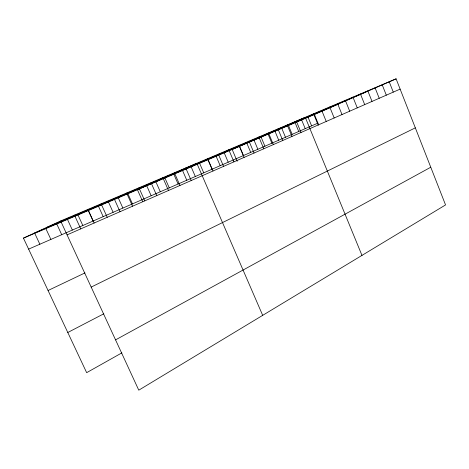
<?xml version="1.0" encoding="UTF-8"?>
<svg xmlns="http://www.w3.org/2000/svg" width="469" height="469" viewBox="0 0 469 469"><rect width="100%" height="100%" fill="white"/><g stroke="black" fill="none" stroke-linecap="round" stroke-linejoin="round"><path stroke-width="0.7" d="M121.876 352.87L86.659 372.667L23.45 238.123L60.642 220.963L396.1 78.827L445.55 204.93L138.777 390.173L60.642 220.963M115.556 339.884L430.765 167.228M67.788 332.503L103.825 313.779M91.179 287.092L415.323 127.855M48.061 290.504L84.959 272.917M23.45 238.123L314.418 114.512L396.1 78.827M67.067 234.875L400.133 89.116M28.615 249.121L317.935 123.118M46.39 227.541L365.937 92.006M33.891 233.304L338.348 104.059M34.753 233.322L39.853 244.226M45.856 228.602L50.887 239.424M56.761 223.971L61.72 234.705M67.466 219.422L72.367 230.068M77.983 214.954L82.825 225.513M74.442 215.113L80.762 228.884M87.932 209.403L94.146 223.027M88.319 210.563L93.097 221.04M101.116 203.816L107.231 217.299M98.478 206.249L103.192 216.643M108.462 202.01L113.117 212.322M118.276 197.842L122.872 208.072M114.014 198.352L120.023 211.701M127.92 193.744L132.463 203.892M126.624 193.005L132.539 206.225M138.959 187.782L144.78 200.867M142.746 201.693L137.405 189.711L196.822 163.265L262.687 315.35M146.733 185.747L151.17 195.749M155.907 181.849L160.292 191.774M151.03 182.67L156.763 195.62M164.936 178.015L169.268 187.864M162.843 177.663L168.488 190.49M174.404 172.762L179.967 185.466M173.811 174.245L178.097 184.018M185.73 167.961L191.211 180.547M182.552 170.534L186.785 180.237M191.147 166.882L195.333 176.514M199.606 163.288L203.745 172.85M216.139 156.265L220.184 165.692M207.685 158.663L213.008 171.009M207.937 159.747L212.029 169.239M224.211 152.835L228.21 162.192M218.331 154.149L223.572 166.384M237.185 161.266L232.161 149.459L305.266 117.314L361.974 255.394M228.761 149.728L233.931 161.852M239.553 146.316L243.47 155.544M238.991 145.396L244.085 157.408M254.034 140.167L257.874 149.277M249.016 141.151L254.04 153.052M246.846 143.215L250.722 152.39M261.122 137.153L264.921 146.205M258.847 136.983L263.801 148.779M268.485 132.897L273.374 144.587M268.11 134.187L271.868 143.18M281.793 128.371L285.48 137.247M277.947 128.893L282.766 140.477M274.998 131.256L278.721 140.196M288.494 125.522L292.152 134.345M287.221 124.959L291.982 136.444M301.631 119.941L305.213 128.653M296.332 121.102L301.028 132.487M295.107 122.714L298.73 131.478M308.063 117.209L311.615 125.868M314.418 114.512L318.703 124.994M313.562 113.803L318.14 125M329.719 106.955L334.186 117.977M321.705 110.35L326.231 121.459M337.592 103.62L342.007 114.553M345.331 100.337L349.698 111.188M352.946 97.112L357.261 107.876M367.802 90.822L372.017 101.421M360.432 93.941L364.7 104.622M375.048 87.75L379.216 98.267M382.176 84.731L386.304 95.172M389.194 81.753L393.274 92.117"/></g></svg>
